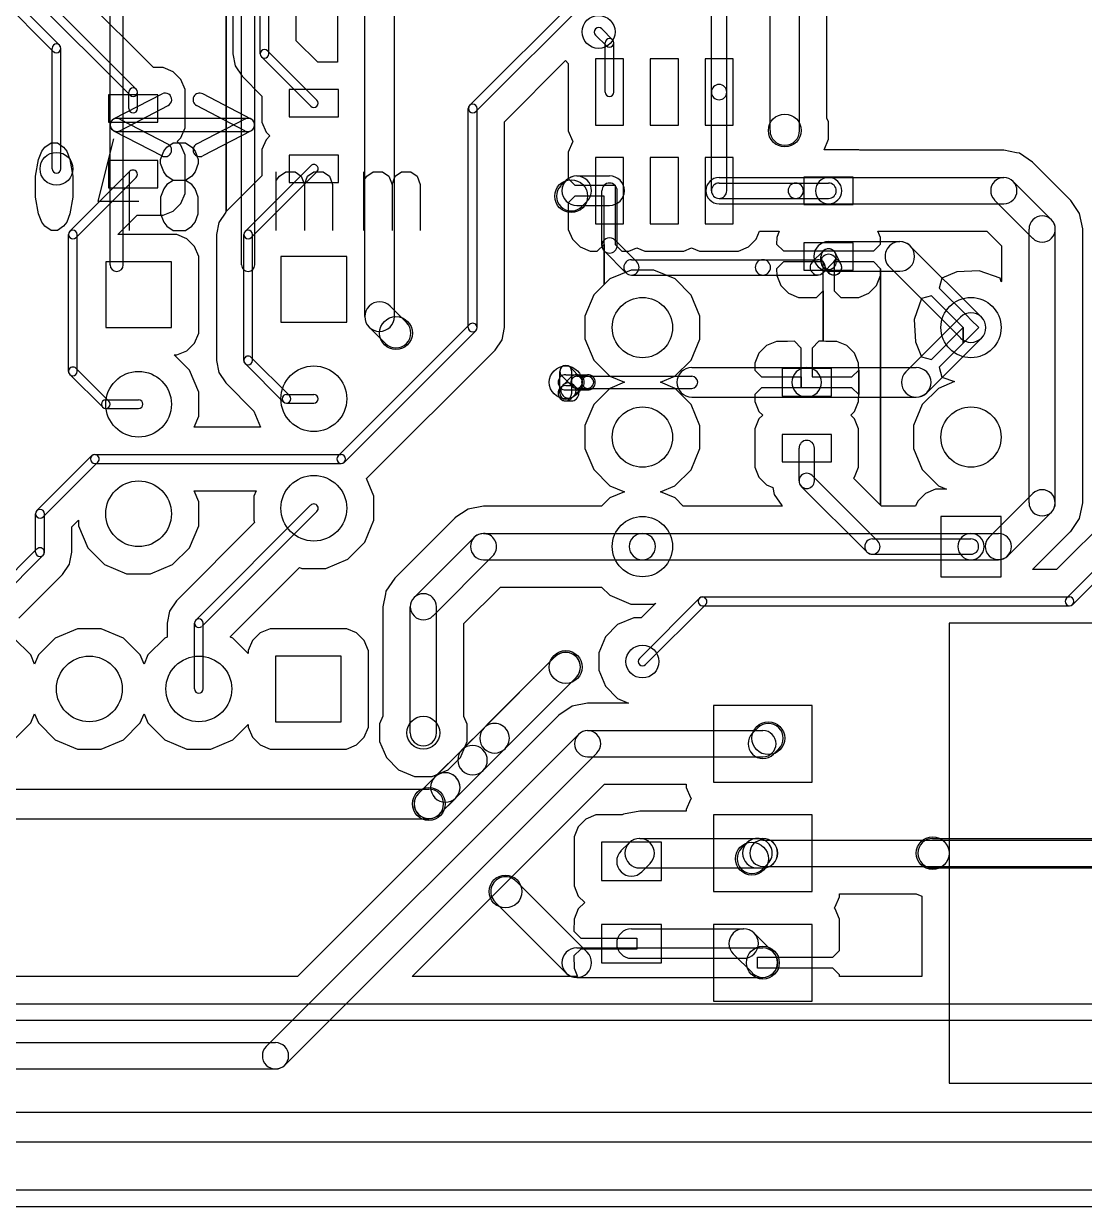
# Model space of a CAD drawing. Extents: x -29274 to 69862, y 24345 to 162744.
# Drawn here: x 39750 to 49435, y 24345 to 35146 of the extents above; entities that cross this region are included whole.
import ezdxf

# ---------------------------------------------------------------- set-up
doc = ezdxf.new("R2010")
doc.units = 0
doc.layers.add('BLACK', color=1, linetype='CONTINUOUS')

msp = doc.modelspace()

# ---------------------------------------------------------------- linework, layer by layer
at = {"layer": 'BLACK'}
for p, q in [((40540, 32942), (40540, 43120)), ((40660, 32942), (40660, 43120)), ((41740, 32942), (41740, 43120)), ((41860, 32942), (41860, 43120)), ((41599, 33429), (41599, 42090)), ((41599, 42090), (41599, 33429)), ((41599, 33429), (41599, 42090)), ((41599, 42090), (41599, 33429)), ((41660, 37820), (41660, 34870)), ((41660, 37820), (41660, 34870)), ((41910, 34870), (41910, 37820)), ((41990, 34870), (41990, 37820)), ((42240, 34990), (42240, 37820)), ((42240, 34990), (42240, 37820)), ((42865, 32470), (42865, 36970)), ((43135, 32470), (43135, 36970)), ((42615, 36858), (42615, 34794)), ((42615, 36858), (42615, 34794)), ((46565, 34170), (46565, 36720)), ((46835, 34170), (46835, 36720)), ((47085, 34283), (47085, 36607)), ((47085, 34283), (47085, 36607)), ((43822, 34399), (45593, 36170)), ((43879, 34342), (45650, 36113)), ((40936, 34744), (39890, 35790)), ((40936, 34744), (39890, 35790)), ((39572, 35642), (40722, 34492)), ((39628, 35698), (40778, 34548)), ((39372, 35541), (40021, 34892)), ((39429, 35598), (40078, 34949)), ((46030, 34520), (46030, 35320)), ((46170, 34520), (46170, 35320)), ((44972, 35041), (45071, 34942)), ((45029, 35098), (45128, 34999)), ((40010, 33820), (40010, 34920)), ((40090, 33820), (40090, 34920)), ((41978, 34898), (42428, 34448)), ((42436, 34794), (42240, 34990)), ((42436, 34794), (42240, 34990)), ((45060, 34520), (45060, 34970)), ((45140, 34520), (45140, 34970)), ((41660, 34870), (41682, 34759)), ((41660, 34870), (41682, 34759)), ((41922, 34842), (42372, 34392)), ((42576, 34794), (42436, 34794)), ((42576, 34794), (42436, 34794)), ((42615, 34794), (42576, 34794)), ((42615, 34794), (42576, 34794)), ((44140, 34250), (44698, 34808)), ((44140, 34250), (44698, 34808)), ((44698, 34808), (44723, 34783)), ((44698, 34808), (44723, 34783)), ((44723, 34783), (44723, 34774)), ((44723, 34783), (44723, 34774)), ((45228, 34823), (44972, 34823)), ((44972, 34823), (44972, 34217)), ((45228, 34217), (45228, 34823)), ((45728, 34823), (45472, 34823)), ((45472, 34823), (45472, 34217)), ((45728, 34217), (45728, 34823)), ((46228, 34823), (45972, 34823)), ((45972, 34823), (45972, 34217)), ((46228, 34217), (46228, 34823)), ((41025, 34744), (40936, 34744)), ((41025, 34744), (40936, 34744)), ((41116, 34706), (41025, 34744)), ((41116, 34706), (41025, 34744)), ((41186, 34636), (41116, 34706)), ((41186, 34636), (41116, 34706)), ((41682, 34759), (41745, 34665)), ((41682, 34759), (41745, 34665)), ((44723, 34774), (44723, 34168)), ((44723, 34774), (44723, 34168)), ((41224, 34544), (41186, 34636)), ((41224, 34544), (41186, 34636)), ((41745, 34665), (41926, 34484)), ((41745, 34665), (41926, 34484)), ((40975, 34495), (40525, 34495)), ((40525, 34495), (40525, 34245)), ((40572, 34275), (41014, 34504)), ((40710, 34370), (40710, 34520)), ((40790, 34370), (40790, 34520)), ((40975, 34245), (40975, 34495)), ((41224, 34294), (41224, 34544)), ((41224, 34294), (41224, 34544)), ((41827, 34274), (41385, 34504)), ((41926, 34484), (41926, 34246)), ((41926, 34484), (41926, 34246)), ((42625, 34545), (42175, 34545)), ((42175, 34545), (42175, 34295)), ((42625, 34295), (42625, 34545)), ((46030, 33620), (46030, 34520)), ((46170, 33620), (46170, 34520)), ((40628, 34168), (41070, 34397)), ((41771, 34168), (41329, 34398)), ((43810, 32370), (43810, 34370)), ((43890, 32370), (43890, 34370)), ((40525, 34245), (40975, 34245)), ((40600, 34281), (41800, 34281)), ((40628, 34274), (41070, 34045)), ((41224, 34195), (41224, 34294)), ((41224, 34195), (41224, 34294)), ((41771, 34274), (41329, 34044)), ((41926, 34246), (41964, 34154)), ((41926, 34246), (41964, 34154)), ((42175, 34295), (42625, 34295)), ((44140, 32370), (44140, 34250)), ((44140, 32370), (44140, 34250)), ((47099, 34249), (47085, 34283)), ((47099, 34249), (47085, 34283)), ((47099, 34090), (47099, 34249)), ((47099, 34090), (47099, 34249)), ((40572, 34167), (41014, 33938)), ((40600, 34161), (41800, 34161)), ((41186, 34104), (41224, 34195)), ((41186, 34104), (41224, 34195)), ((41827, 34168), (41385, 33938)), ((41964, 34154), (41998, 34120)), ((41964, 34154), (41998, 34120)), ((44723, 34168), (44761, 34076)), ((44723, 34168), (44761, 34076)), ((44972, 34217), (45228, 34217)), ((45472, 34217), (45728, 34217)), ((45972, 34217), (46228, 34217)), ((39944, 34019), (40001, 34057)), ((40001, 34057), (40058, 34057)), ((40058, 34057), (40115, 34019)), ((40572, 34095), (40429, 33524)), ((41057, 34019), (41115, 34057)), ((41115, 34057), (41229, 34057)), ((41152, 34070), (41186, 34104)), ((41152, 34070), (41186, 34104)), ((41186, 34036), (41152, 34070)), ((41186, 34036), (41152, 34070)), ((41224, 33944), (41186, 34036)), ((41224, 33944), (41186, 34036)), ((41229, 34057), (41286, 34019)), ((41964, 34086), (41926, 33995)), ((41964, 34086), (41926, 33995)), ((41998, 34120), (41964, 34086)), ((41998, 34120), (41964, 34086)), ((44761, 34064), (44723, 33973)), ((44761, 34064), (44723, 33973)), ((44761, 34076), (44767, 34070)), ((44761, 34076), (44767, 34070)), ((44767, 34070), (44761, 34064)), ((44767, 34070), (44761, 34064)), ((47058, 33994), (47099, 34090)), ((47058, 33994), (47099, 34090)), ((39887, 33905), (39915, 33981)), ((39915, 33981), (39944, 34019)), ((40115, 34019), (40144, 33981)), ((40144, 33981), (40173, 33905)), ((41000, 33905), (41029, 33981)), ((41029, 33981), (41057, 34019)), ((41224, 33694), (41224, 33944)), ((41224, 33694), (41224, 33944)), ((41286, 34019), (41315, 33981)), ((41315, 33981), (41343, 33905)), ((41926, 33995), (41926, 33896)), ((41926, 33995), (41926, 33896)), ((42625, 33945), (42175, 33945)), ((42175, 33945), (42175, 33695)), ((42625, 33695), (42625, 33945)), ((44723, 33973), (44723, 33874)), ((44723, 33973), (44723, 33874)), ((45228, 33923), (44972, 33923)), ((44972, 33923), (44972, 33317)), ((45228, 33317), (45228, 33923)), ((45728, 33923), (45472, 33923)), ((45472, 33923), (45472, 33317)), ((45728, 33317), (45728, 33923)), ((46228, 33923), (45972, 33923)), ((45972, 33923), (45972, 33317)), ((46228, 33317), (46228, 33923)), ((47276, 33994), (47058, 33994)), ((47276, 33994), (47058, 33994)), ((47375, 33994), (47276, 33994)), ((47375, 33994), (47276, 33994)), ((47384, 33990), (47375, 33994)), ((47384, 33990), (47375, 33994)), ((48695, 33990), (47384, 33990)), ((48695, 33990), (47384, 33990)), ((48700, 33991), (48695, 33990)), ((48700, 33991), (48695, 33990)), ((48817, 33967), (48700, 33991)), ((48817, 33967), (48700, 33991)), ((48842, 33962), (48817, 33967)), ((48842, 33962), (48817, 33967)), ((48962, 33882), (48842, 33962)), ((48962, 33882), (48842, 33962)), ((39858, 33752), (39887, 33905)), ((40173, 33905), (40201, 33752)), ((40975, 33895), (40525, 33895)), ((40525, 33895), (40525, 33645)), ((40975, 33645), (40975, 33895)), ((41000, 33867), (41000, 33905)), ((41029, 33791), (41000, 33867)), ((41343, 33867), (41315, 33791)), ((41343, 33905), (41343, 33867)), ((41772, 33248), (42372, 33848)), ((41926, 33896), (41926, 33756)), ((41926, 33896), (41926, 33756)), ((44723, 33874), (44722, 33732)), ((44723, 33874), (44722, 33732)), ((49309, 33534), (48962, 33882)), ((49309, 33534), (48962, 33882)), ((39858, 33562), (39858, 33752)), ((40172, 33249), (40721, 33798)), ((40201, 33752), (40201, 33562)), ((40229, 33192), (40778, 33741)), ((40715, 33791), (40715, 33257)), ((41057, 33752), (41029, 33791)), ((41115, 33714), (41057, 33752)), ((41115, 33714), (41057, 33676)), ((41229, 33714), (41115, 33714)), ((41286, 33752), (41229, 33714)), ((41286, 33676), (41229, 33714)), ((41315, 33791), (41286, 33752)), ((41926, 33756), (41599, 33429)), ((41926, 33756), (41599, 33429)), ((41828, 33192), (42428, 33792)), ((42057, 33257), (42057, 33791)), ((42057, 33714), (42085, 33752)), ((42085, 33752), (42143, 33791)), ((42143, 33791), (42228, 33791)), ((42228, 33791), (42285, 33752)), ((42285, 33752), (42314, 33676)), ((42314, 33676), (42343, 33752)), ((42343, 33752), (42400, 33791)), ((42400, 33791), (42485, 33791)), ((42485, 33791), (42543, 33752)), ((42543, 33752), (42571, 33676)), ((42857, 33257), (42857, 33791)), ((42857, 33714), (42885, 33752)), ((42885, 33752), (42943, 33791)), ((42943, 33791), (43028, 33791)), ((43028, 33791), (43085, 33752)), ((43085, 33752), (43114, 33676)), ((43114, 33676), (43143, 33752)), ((43143, 33752), (43200, 33791)), ((43200, 33791), (43285, 33791)), ((43285, 33791), (43343, 33752)), ((43343, 33752), (43371, 33676)), ((44704, 33715), (44655, 33666)), ((44722, 33732), (44784, 33670)), ((44722, 33732), (44784, 33670)), ((44800, 33755), (45100, 33755)), ((46100, 33740), (47100, 33740)), ((47325, 33745), (46875, 33745)), ((46875, 33745), (46875, 33495)), ((47100, 33740), (48700, 33740)), ((47325, 33495), (47325, 33745)), ((48785, 33705), (49135, 33355)), ((40525, 33645), (40975, 33645)), ((41029, 33638), (41000, 33562)), ((41057, 33676), (41029, 33638)), ((41186, 33504), (41224, 33595)), ((41186, 33504), (41224, 33595)), ((41224, 33595), (41224, 33694)), ((41224, 33595), (41224, 33694)), ((41315, 33638), (41286, 33676)), ((41343, 33562), (41315, 33638)), ((42175, 33695), (42625, 33695)), ((42314, 33676), (42314, 33257)), ((42571, 33676), (42571, 33257)), ((43114, 33676), (43114, 33257)), ((43371, 33676), (43371, 33257)), ((44784, 33670), (45000, 33670)), ((44784, 33670), (45000, 33670)), ((45000, 33670), (45050, 33670)), ((45000, 33670), (45050, 33670)), ((45030, 33120), (45030, 33620)), ((45050, 33670), (45150, 33670)), ((45050, 33670), (45150, 33670)), ((45150, 33670), (45150, 33570)), ((45150, 33670), (45150, 33570)), ((45170, 33120), (45170, 33620)), ((46100, 33690), (46800, 33690)), ((46800, 33690), (47100, 33690)), ((39887, 33410), (39858, 33562)), ((40201, 33562), (40173, 33410)), ((40429, 33524), (40801, 33524)), ((41000, 33562), (41000, 33410)), ((41116, 33434), (41186, 33504)), ((41116, 33434), (41186, 33504)), ((41343, 33410), (41343, 33562)), ((44784, 33570), (44722, 33508)), ((44784, 33570), (44722, 33508)), ((44722, 33508), (44723, 33366)), ((44722, 33508), (44723, 33366)), ((45050, 33570), (44784, 33570)), ((45050, 33570), (44784, 33570)), ((44800, 33485), (45100, 33485)), ((44895, 33524), (44846, 33475)), ((45050, 33129), (45050, 33570)), ((45050, 33129), (45050, 33570)), ((45150, 33570), (45150, 33520)), ((45150, 33570), (45150, 33520)), ((45150, 33520), (45150, 33129)), ((45150, 33520), (45150, 33129)), ((46100, 33550), (46800, 33550)), ((46100, 33500), (47100, 33500)), ((46800, 33550), (47100, 33550)), ((46875, 33495), (47325, 33495)), ((47100, 33500), (48700, 33500)), ((48615, 33535), (48965, 33185)), ((49312, 33532), (49309, 33534)), ((49312, 33532), (49309, 33534)), ((49392, 33412), (49312, 33532)), ((49392, 33412), (49312, 33532)), ((39915, 33333), (39887, 33410)), ((40173, 33410), (40144, 33333)), ((40609, 33219), (40786, 33396)), ((40609, 33219), (40786, 33396)), ((40786, 33396), (41024, 33396)), ((40786, 33396), (41024, 33396)), ((41000, 33410), (41029, 33333)), ((41024, 33396), (41116, 33434)), ((41024, 33396), (41116, 33434)), ((41315, 33333), (41343, 33410)), ((41595, 33425), (41532, 33331)), ((41595, 33425), (41532, 33331)), ((41599, 33429), (41595, 33425)), ((41599, 33429), (41595, 33425)), ((49420, 33271), (49392, 33412)), ((49420, 33271), (49392, 33412)), ((39944, 33295), (39915, 33333)), ((40001, 33257), (39944, 33295)), ((40115, 33295), (40058, 33257)), ((40144, 33333), (40115, 33295)), ((41029, 33333), (41057, 33295)), ((41057, 33295), (41115, 33257)), ((41229, 33257), (41286, 33295)), ((41286, 33295), (41315, 33333)), ((41532, 33331), (41510, 33220)), ((41532, 33331), (41510, 33220)), ((44723, 33366), (44723, 33267)), ((44723, 33366), (44723, 33267)), ((44723, 33267), (44761, 33176)), ((44723, 33267), (44761, 33176)), ((44972, 33317), (45228, 33317)), ((45472, 33317), (45728, 33317)), ((45972, 33317), (46228, 33317)), ((48930, 30770), (48930, 33270)), ((49170, 30770), (49170, 33270)), ((49420, 33270), (49419, 33271)), ((49419, 33271), (49420, 33271)), ((49420, 33270), (49419, 33271)), ((49419, 33271), (49420, 33271)), ((49420, 30770), (49420, 33270)), ((49420, 30770), (49420, 33270)), ((40058, 33257), (40001, 33257)), ((40160, 31970), (40160, 33220)), ((40240, 31970), (40240, 33220)), ((41051, 33219), (40609, 33219)), ((41051, 33219), (40609, 33219)), ((41150, 33219), (41051, 33219)), ((41150, 33219), (41051, 33219)), ((41115, 33257), (41229, 33257)), ((41241, 33181), (41150, 33219)), ((41241, 33181), (41150, 33219)), ((41311, 33111), (41241, 33181)), ((41311, 33111), (41241, 33181)), ((41510, 33220), (41510, 32070)), ((41510, 33220), (41510, 32070)), ((41760, 32070), (41760, 33220)), ((41840, 32070), (41840, 33220)), ((44761, 33176), (44831, 33106)), ((44761, 33176), (44831, 33106)), ((45349, 32970), (45150, 33169)), ((46369, 33106), (46439, 33176)), ((46369, 33106), (46439, 33176)), ((46439, 33176), (46469, 33250)), ((46439, 33176), (46469, 33250)), ((46469, 33250), (46649, 33250)), ((46469, 33250), (46649, 33250)), ((46626, 33194), (46625, 33132)), ((46626, 33194), (46625, 33132)), ((46649, 33250), (46626, 33194)), ((46649, 33250), (46626, 33194)), ((47574, 33194), (47550, 33250)), ((47550, 33250), (48546, 33250)), ((47574, 33194), (47550, 33250)), ((47550, 33250), (48546, 33250)), ((47575, 33132), (47574, 33194)), ((47575, 33132), (47574, 33194)), ((48546, 33250), (48680, 33117)), ((48546, 33250), (48680, 33117)), ((41349, 33019), (41311, 33111)), ((41349, 33019), (41311, 33111)), ((44831, 33106), (44923, 33068)), ((44831, 33106), (44923, 33068)), ((44923, 33068), (44988, 33067)), ((44923, 33068), (44988, 33067)), ((44988, 33067), (45050, 33129)), ((44988, 33067), (45050, 33129)), ((45050, 32763), (45050, 33129)), ((45050, 33129), (45050, 32763)), ((45050, 32763), (45050, 33129)), ((45050, 33129), (45050, 32763)), ((45250, 32871), (45051, 33070)), ((45150, 33129), (45212, 33067)), ((45150, 33129), (45212, 33067)), ((45212, 33067), (45277, 33068)), ((45212, 33067), (45277, 33068)), ((45277, 33068), (45349, 33099)), ((45277, 33068), (45349, 33099)), ((45349, 33099), (45422, 33068)), ((45349, 33099), (45422, 33068)), ((45422, 33068), (45521, 33068)), ((45422, 33068), (45521, 33068)), ((45521, 33068), (45777, 33068)), ((45521, 33068), (45777, 33068)), ((45777, 33068), (45849, 33099)), ((45777, 33068), (45849, 33099)), ((45849, 33099), (45922, 33068)), ((45849, 33099), (45922, 33068)), ((45922, 33068), (46021, 33068)), ((45922, 33068), (46021, 33068)), ((46021, 33068), (46277, 33068)), ((46021, 33068), (46277, 33068)), ((46277, 33068), (46369, 33106)), ((46277, 33068), (46369, 33106)), ((46625, 33132), (46687, 33070)), ((46625, 33132), (46687, 33070)), ((46687, 33070), (47000, 33070)), ((46687, 33070), (47000, 33070)), ((47325, 33145), (46875, 33145)), ((46875, 33145), (46875, 32895)), ((46951, 32970), (47050, 33069)), ((47000, 33070), (47050, 33070)), ((47000, 33070), (47050, 33070)), ((47050, 33070), (47150, 33070)), ((47050, 33070), (47150, 33070)), ((47100, 33155), (47750, 33155)), ((47150, 33070), (47200, 33070)), ((47150, 33070), (47200, 33070)), ((47212, 32952), (47163, 33050)), ((47200, 33070), (47513, 33070)), ((47200, 33070), (47513, 33070)), ((47325, 32895), (47325, 33145)), ((47513, 33070), (47575, 33132)), ((47513, 33070), (47575, 33132)), ((48495, 32466), (47846, 33115)), ((48680, 33117), (48680, 32791)), ((48680, 33117), (48680, 32791)), ((41100, 32970), (40500, 32970)), ((40500, 32970), (40500, 32370)), ((41100, 32370), (41100, 32970)), ((41349, 32419), (41349, 33019)), ((41349, 32419), (41349, 33019)), ((42700, 33020), (42100, 33020)), ((42100, 33020), (42100, 32420)), ((42700, 32420), (42700, 33020)), ((45300, 32990), (46500, 32990)), ((46500, 32990), (47000, 32990)), ((46687, 32970), (46625, 32908)), ((46687, 32970), (46625, 32908)), ((47050, 32970), (46687, 32970)), ((47050, 32970), (46687, 32970)), ((47030, 32970), (47030, 33020)), ((47087, 32890), (47038, 32988)), ((47050, 32871), (47149, 32970)), ((47050, 32707), (47050, 32970)), ((47050, 32707), (47050, 32970)), ((47150, 33019), (47199, 32970)), ((47513, 32970), (47150, 32970)), ((47150, 32970), (47150, 32707)), ((47513, 32970), (47150, 32970)), ((47150, 32970), (47150, 32707)), ((47170, 32970), (47170, 33020)), ((47575, 32908), (47513, 32970)), ((47575, 32908), (47513, 32970)), ((45296, 32895), (45103, 32815)), ((45296, 32895), (45103, 32815)), ((45505, 32895), (45296, 32895)), ((45505, 32895), (45296, 32895)), ((45300, 32850), (46500, 32850)), ((45698, 32815), (45505, 32895)), ((45698, 32815), (45505, 32895)), ((46500, 32850), (47000, 32850)), ((46625, 32908), (46626, 32846)), ((46625, 32908), (46626, 32846)), ((46626, 32846), (46664, 32754)), ((46626, 32846), (46664, 32754)), ((46875, 32895), (47325, 32895)), ((47051, 32920), (47100, 32871)), ((47100, 32885), (47750, 32885)), ((47536, 32754), (47574, 32846)), ((47536, 32754), (47574, 32846)), ((47574, 32846), (47575, 32908)), ((47574, 32846), (47575, 32908)), ((47575, 30748), (47575, 32908)), ((47575, 32908), (47575, 30748)), ((47575, 30748), (47575, 32908)), ((47575, 32908), (47575, 30748)), ((48304, 32275), (47655, 32924)), ((48270, 32878), (48133, 32822)), ((48270, 32878), (48133, 32822)), ((48474, 32889), (48270, 32878)), ((48474, 32889), (48270, 32878)), ((48667, 32822), (48474, 32889)), ((48667, 32822), (48474, 32889)), ((45050, 32763), (44955, 32668)), ((45050, 32763), (44955, 32668)), ((45103, 32815), (45050, 32763)), ((45103, 32815), (45050, 32763)), ((45845, 32667), (45698, 32815)), ((45845, 32667), (45698, 32815)), ((46664, 32754), (46734, 32684)), ((46664, 32754), (46734, 32684)), ((47466, 32684), (47536, 32754)), ((47466, 32684), (47536, 32754)), ((48133, 32822), (48110, 32731)), ((48133, 32822), (48110, 32731)), ((48110, 32731), (48365, 32476)), ((48110, 32731), (48365, 32476)), ((48675, 32787), (48667, 32822)), ((48675, 32787), (48667, 32822)), ((48680, 32791), (48675, 32787)), ((48680, 32791), (48675, 32787)), ((44955, 32668), (44875, 32475)), ((44955, 32668), (44875, 32475)), ((45925, 32474), (45845, 32667)), ((45925, 32474), (45845, 32667)), ((46734, 32684), (46825, 32646)), ((46734, 32684), (46825, 32646)), ((46825, 32646), (46924, 32646)), ((46825, 32646), (46924, 32646)), ((46924, 32646), (46988, 32645)), ((46924, 32646), (46988, 32645)), ((46988, 32645), (47050, 32707)), ((46988, 32645), (47050, 32707)), ((47050, 32245), (47050, 32707)), ((47050, 32707), (47050, 32245)), ((47050, 32245), (47050, 32707)), ((47050, 32707), (47050, 32245)), ((47150, 32707), (47212, 32645)), ((47150, 32707), (47212, 32645)), ((47212, 32645), (47276, 32646)), ((47212, 32645), (47276, 32646)), ((47276, 32646), (47375, 32646)), ((47276, 32646), (47375, 32646)), ((47375, 32646), (47466, 32684)), ((47375, 32646), (47466, 32684)), ((47948, 32637), (47881, 32444)), ((47948, 32637), (47881, 32444)), ((48039, 32660), (47948, 32637)), ((48039, 32660), (47948, 32637)), ((48329, 32370), (48039, 32660)), ((48329, 32370), (48039, 32660)), ((43096, 32565), (43245, 32416)), ((41349, 32320), (41349, 32419)), ((41349, 32320), (41349, 32419)), ((42100, 32420), (42700, 32420)), ((44875, 32475), (44875, 32266)), ((44875, 32475), (44875, 32266)), ((45925, 32265), (45925, 32474)), ((45925, 32265), (45925, 32474)), ((48304, 32465), (47805, 31966)), ((47881, 32444), (47892, 32240)), ((47881, 32444), (47892, 32240)), ((48365, 32476), (48400, 32441)), ((48365, 32476), (48400, 32441)), ((48400, 32441), (48471, 32370)), ((48400, 32441), (48471, 32370)), ((40500, 32370), (41100, 32370)), ((41311, 32229), (41349, 32320)), ((41311, 32229), (41349, 32320)), ((42622, 31199), (43821, 32398)), ((42679, 31142), (43878, 32341)), ((42905, 32374), (43054, 32225)), ((44118, 32259), (44140, 32370)), ((44118, 32259), (44140, 32370)), ((48039, 32080), (48329, 32370)), ((48039, 32080), (48329, 32370)), ((48329, 32228), (48329, 32370)), ((48329, 32370), (48329, 32228)), ((48329, 32228), (48329, 32370)), ((48329, 32370), (48329, 32228)), ((48400, 32299), (48365, 32264)), ((48400, 32299), (48365, 32264)), ((48471, 32370), (48400, 32299)), ((48471, 32370), (48400, 32299)), ((41241, 32159), (41311, 32229)), ((41241, 32159), (41311, 32229)), ((44055, 32165), (44118, 32259)), ((44055, 32165), (44118, 32259)), ((44875, 32266), (44955, 32073)), ((44875, 32266), (44955, 32073)), ((45845, 32072), (45925, 32265)), ((45845, 32072), (45925, 32265)), ((46534, 32206), (46464, 32136)), ((46534, 32206), (46464, 32136)), ((46625, 32244), (46534, 32206)), ((46625, 32244), (46534, 32206)), ((46724, 32244), (46625, 32244)), ((46724, 32244), (46625, 32244)), ((46788, 32245), (46724, 32244)), ((46788, 32245), (46724, 32244)), ((46850, 32183), (46788, 32245)), ((46850, 32183), (46788, 32245)), ((47012, 32245), (46950, 32183)), ((47012, 32245), (46950, 32183)), ((47050, 32245), (47012, 32245)), ((47050, 32245), (47012, 32245)), ((47076, 32244), (47050, 32245)), ((47076, 32244), (47050, 32245)), ((47175, 32244), (47076, 32244)), ((47175, 32244), (47076, 32244)), ((47266, 32206), (47175, 32244)), ((47266, 32206), (47175, 32244)), ((47336, 32136), (47266, 32206)), ((47336, 32136), (47266, 32206)), ((47892, 32240), (47948, 32103)), ((47892, 32240), (47948, 32103)), ((48495, 32274), (47996, 31775)), ((48329, 32228), (48110, 32009)), ((48329, 32228), (48110, 32009)), ((48365, 32264), (48329, 32228)), ((48365, 32264), (48329, 32228)), ((41265, 31981), (41125, 32121)), ((41125, 32121), (41149, 32121)), ((41265, 31981), (41125, 32121)), ((41125, 32121), (41149, 32121)), ((41149, 32121), (41241, 32159)), ((41149, 32121), (41241, 32159)), ((42178, 31749), (41829, 32098)), ((42881, 30992), (44055, 32165)), ((42881, 30992), (44055, 32165)), ((46464, 32136), (46426, 32044)), ((46464, 32136), (46426, 32044)), ((46850, 31920), (46850, 32183)), ((46850, 31920), (46850, 32183)), ((46950, 32183), (46950, 31920)), ((46950, 32183), (46950, 31920)), ((47374, 32044), (47336, 32136)), ((47374, 32044), (47336, 32136)), ((47948, 32103), (48039, 32080)), ((47948, 32103), (48039, 32080)), ((40528, 31698), (40228, 31998)), ((41349, 31779), (41265, 31981)), ((41349, 31779), (41265, 31981)), ((41510, 32070), (41532, 31959)), ((41510, 32070), (41532, 31959)), ((42121, 31692), (41772, 32041)), ((44645, 31770), (44645, 31970)), ((44838, 31909), (44739, 32008)), ((44755, 31770), (44755, 31970)), ((44955, 32073), (45102, 31925)), ((44955, 32073), (45102, 31925)), ((45697, 31925), (45845, 32072)), ((45697, 31925), (45845, 32072)), ((45850, 32005), (46900, 32005)), ((46426, 32044), (46425, 31982)), ((46426, 32044), (46425, 31982)), ((46425, 31982), (46487, 31920)), ((46425, 31982), (46487, 31920)), ((47125, 31995), (46675, 31995)), ((46675, 31995), (46675, 31745)), ((46900, 32005), (47900, 32005)), ((47125, 31745), (47125, 31995)), ((47313, 31920), (47375, 31982)), ((47313, 31920), (47375, 31982)), ((47375, 31982), (47374, 32044)), ((47375, 31982), (47374, 32044)), ((47375, 31758), (47375, 31982)), ((47375, 31982), (47375, 31758)), ((47375, 31758), (47375, 31982)), ((47375, 31982), (47375, 31758)), ((48110, 32009), (48133, 31918)), ((48110, 32009), (48133, 31918)), ((40472, 31642), (40172, 31942)), ((41532, 31959), (41595, 31865)), ((41532, 31959), (41595, 31865)), ((41595, 31865), (41852, 31608)), ((41595, 31865), (41852, 31608)), ((44761, 31832), (44662, 31931)), ((44750, 31920), (44675, 31845)), ((44700, 31940), (44900, 31940)), ((44800, 31925), (44900, 31925)), ((44900, 31925), (45850, 31925)), ((45102, 31925), (45235, 31870)), ((45102, 31925), (45235, 31870)), ((45235, 31870), (45103, 31815)), ((45235, 31870), (45103, 31815)), ((45564, 31871), (45697, 31925)), ((45564, 31871), (45697, 31925)), ((45698, 31815), (45564, 31871)), ((45698, 31815), (45564, 31871)), ((46487, 31920), (46850, 31920)), ((46487, 31920), (46850, 31920)), ((46850, 31820), (46850, 31920)), ((46850, 31920), (46850, 31820)), ((46850, 31820), (46850, 31920)), ((46850, 31920), (46850, 31820)), ((46950, 31920), (47313, 31920)), ((46950, 31920), (47313, 31920)), ((48251, 31877), (48103, 31815)), ((48251, 31877), (48103, 31815)), ((48133, 31918), (48251, 31877)), ((48133, 31918), (48251, 31877)), ((41349, 31561), (41349, 31779)), ((41349, 31561), (41349, 31779)), ((42150, 31760), (42400, 31760)), ((44675, 31845), (44650, 31820)), ((44700, 31840), (44750, 31840)), ((44700, 31840), (44750, 31840)), ((44700, 31800), (44900, 31800)), ((44849, 31821), (44774, 31746)), ((44800, 31815), (44900, 31815)), ((44900, 31815), (45850, 31815)), ((45103, 31815), (44955, 31668)), ((45103, 31815), (44955, 31668)), ((45845, 31667), (45698, 31815)), ((45845, 31667), (45698, 31815)), ((46487, 31820), (46425, 31758)), ((46487, 31820), (46425, 31758)), ((46425, 31758), (46426, 31696)), ((46425, 31758), (46426, 31696)), ((46800, 31820), (46487, 31820)), ((46800, 31820), (46487, 31820)), ((46850, 31820), (46800, 31820)), ((46850, 31820), (46800, 31820)), ((46950, 31820), (46850, 31820)), ((46950, 31820), (46850, 31820)), ((47000, 31820), (46950, 31820)), ((47000, 31820), (46950, 31820)), ((47313, 31820), (47000, 31820)), ((47313, 31820), (47000, 31820)), ((47375, 31758), (47313, 31820)), ((47375, 31758), (47313, 31820)), ((47374, 31696), (47375, 31758)), ((47374, 31696), (47375, 31758)), ((48103, 31815), (47955, 31668)), ((48103, 31815), (47955, 31668)), ((40500, 31710), (40800, 31710)), ((42150, 31680), (42400, 31680)), ((44700, 31700), (44750, 31700)), ((44700, 31700), (44750, 31700)), ((44774, 31746), (44749, 31721)), ((44955, 31668), (44875, 31475)), ((44955, 31668), (44875, 31475)), ((45925, 31474), (45845, 31667)), ((45925, 31474), (45845, 31667)), ((45850, 31735), (46900, 31735)), ((46426, 31696), (46464, 31604)), ((46426, 31696), (46464, 31604)), ((46675, 31745), (47125, 31745)), ((46900, 31735), (47900, 31735)), ((47336, 31604), (47374, 31696)), ((47336, 31604), (47374, 31696)), ((47955, 31668), (47875, 31475)), ((47955, 31668), (47875, 31475)), ((40500, 31630), (40800, 31630)), ((41307, 31460), (41349, 31561)), ((41307, 31460), (41349, 31561)), ((41852, 31608), (41913, 31460)), ((41852, 31608), (41913, 31460)), ((46464, 31604), (46498, 31570)), ((46464, 31604), (46498, 31570)), ((46498, 31570), (46464, 31536)), ((46498, 31570), (46464, 31536)), ((47302, 31570), (47336, 31604)), ((47302, 31570), (47336, 31604)), ((47336, 31536), (47302, 31570)), ((47336, 31536), (47302, 31570)), ((41913, 31460), (41307, 31460)), ((41913, 31460), (41307, 31460)), ((44875, 31475), (44875, 31266)), ((44875, 31475), (44875, 31266)), ((45925, 31265), (45925, 31474)), ((45925, 31265), (45925, 31474)), ((46464, 31536), (46426, 31445)), ((46464, 31536), (46426, 31445)), ((46426, 31445), (46426, 31346)), ((46426, 31445), (46426, 31346)), ((47374, 31444), (47336, 31536)), ((47374, 31444), (47336, 31536)), ((47374, 31194), (47374, 31444)), ((47374, 31194), (47374, 31444)), ((47875, 31475), (47875, 31266)), ((47875, 31475), (47875, 31266)), ((46426, 31346), (46426, 31096)), ((46426, 31346), (46426, 31096)), ((47125, 31395), (46675, 31395)), ((46675, 31395), (46675, 31145)), ((47125, 31145), (47125, 31395)), ((50445, 31425), (49180, 30160)), ((50445, 31425), (49180, 30160)), ((44875, 31266), (44955, 31073)), ((44875, 31266), (44955, 31073)), ((45845, 31072), (45925, 31265)), ((45845, 31072), (45925, 31265)), ((46830, 30970), (46830, 31270)), ((46970, 30970), (46970, 31270)), ((47875, 31266), (47955, 31073)), ((47875, 31266), (47955, 31073)), ((49272, 29899), (50621, 31248)), ((39872, 30699), (40371, 31198)), ((39929, 30642), (40428, 31141)), ((40400, 31210), (42650, 31210)), ((40400, 31130), (42650, 31130)), ((46675, 31145), (47125, 31145)), ((47374, 31095), (47374, 31194)), ((47374, 31095), (47374, 31194)), ((49329, 29842), (50678, 31191)), ((44955, 31073), (45102, 30925)), ((44955, 31073), (45102, 30925)), ((45697, 30925), (45845, 31072)), ((45697, 30925), (45845, 31072)), ((46426, 31096), (46464, 31004)), ((46426, 31096), (46464, 31004)), ((46464, 31004), (46534, 30934)), ((46464, 31004), (46534, 30934)), ((46950, 31019), (47549, 30420)), ((47327, 30996), (47336, 31004)), ((47327, 30996), (47336, 31004)), ((47336, 31004), (47374, 31095)), ((47336, 31004), (47374, 31095)), ((47955, 31073), (48102, 30925)), ((47955, 31073), (48102, 30925)), ((42949, 30829), (42881, 30992)), ((42949, 30829), (42881, 30992)), ((45102, 30925), (45235, 30870)), ((45102, 30925), (45235, 30870)), ((45564, 30871), (45697, 30925)), ((45564, 30871), (45697, 30925)), ((46534, 30934), (46591, 30910)), ((46534, 30934), (46591, 30910)), ((46591, 30910), (46604, 30847)), ((46591, 30910), (46604, 30847)), ((46851, 30920), (47450, 30321)), ((47575, 30748), (47327, 30996)), ((47575, 30748), (47327, 30996)), ((48076, 30894), (47984, 30856)), ((48076, 30894), (47984, 30856)), ((48176, 30894), (48076, 30894)), ((48176, 30894), (48076, 30894)), ((48102, 30925), (48176, 30894)), ((48102, 30925), (48176, 30894)), ((41349, 30779), (41307, 30880)), ((41307, 30880), (41872, 30880)), ((41349, 30779), (41307, 30880)), ((41307, 30880), (41872, 30880)), ((41872, 30880), (41851, 30829)), ((41872, 30880), (41851, 30829)), ((41851, 30829), (41851, 30611)), ((41851, 30829), (41851, 30611)), ((42949, 30611), (42949, 30829)), ((42949, 30611), (42949, 30829)), ((45103, 30815), (45027, 30740)), ((45103, 30815), (45027, 30740)), ((45235, 30870), (45103, 30815)), ((45235, 30870), (45103, 30815)), ((45698, 30815), (45564, 30871)), ((45698, 30815), (45564, 30871)), ((45772, 30740), (45698, 30815)), ((45772, 30740), (45698, 30815)), ((46604, 30847), (46674, 30744)), ((46604, 30847), (46674, 30744)), ((47914, 30786), (47894, 30740)), ((47914, 30786), (47894, 30740)), ((47984, 30856), (47914, 30786)), ((47984, 30856), (47914, 30786)), ((48965, 30854), (48566, 30455)), ((41322, 29699), (42371, 30748)), ((41349, 30561), (41349, 30779)), ((41349, 30561), (41349, 30779)), ((41379, 29642), (42428, 30691)), ((43808, 30712), (43688, 30632)), ((43808, 30712), (43688, 30632)), ((43949, 30740), (43808, 30712)), ((43949, 30740), (43808, 30712)), ((43950, 30740), (43949, 30740)), ((43950, 30740), (43949, 30740)), ((45027, 30740), (43950, 30740)), ((45027, 30740), (43950, 30740)), ((46677, 30740), (45772, 30740)), ((46677, 30740), (45772, 30740)), ((46674, 30744), (46677, 30740)), ((46674, 30744), (46677, 30740)), ((47582, 30740), (47575, 30748)), ((47582, 30740), (47575, 30748)), ((47894, 30740), (47582, 30740)), ((47894, 30740), (47582, 30740)), ((49134, 30685), (48735, 30286)), ((49392, 30628), (49420, 30770)), ((49392, 30628), (49420, 30770)), ((39860, 30320), (39860, 30670)), ((39940, 30320), (39940, 30670)), ((40190, 30550), (40251, 30611)), ((40190, 30550), (40251, 30611)), ((40251, 30611), (40251, 30561)), ((40251, 30611), (40251, 30561)), ((41859, 30590), (41145, 29875)), ((41859, 30590), (41145, 29875)), ((41851, 30611), (41859, 30590)), ((41851, 30611), (41859, 30590)), ((42865, 30409), (42949, 30611)), ((42865, 30409), (42949, 30611)), ((43686, 30630), (43138, 30082)), ((43686, 30630), (43138, 30082)), ((43688, 30632), (43686, 30630)), ((43688, 30632), (43686, 30630)), ((48675, 30645), (48125, 30645)), ((48125, 30645), (48125, 30095)), ((48675, 30095), (48675, 30645)), ((49312, 30508), (49392, 30628)), ((49312, 30508), (49392, 30628)), ((40190, 30320), (40190, 30550)), ((40190, 30320), (40190, 30550)), ((40251, 30561), (40335, 30359)), ((40251, 30561), (40335, 30359)), ((41265, 30359), (41349, 30561)), ((41265, 30359), (41349, 30561)), ((43950, 30490), (45400, 30490)), ((45400, 30490), (48400, 30490)), ((48400, 30490), (48650, 30490)), ((48963, 30160), (49309, 30507)), ((48963, 30160), (49309, 30507)), ((49309, 30507), (49311, 30508)), ((49309, 30507), (49311, 30508)), ((49311, 30508), (49312, 30508)), ((49311, 30508), (49312, 30508)), ((40335, 30359), (40489, 30205)), ((40335, 30359), (40489, 30205)), ((41111, 30205), (41265, 30359)), ((41111, 30205), (41265, 30359)), ((42711, 30255), (42865, 30409)), ((42711, 30255), (42865, 30409)), ((43316, 29905), (43865, 30454)), ((47500, 30440), (48400, 30440)), ((39472, 29949), (39871, 30348)), ((39529, 29892), (39928, 30291)), ((40171, 30227), (40189, 30320)), ((40171, 30227), (40189, 30320)), ((40189, 30320), (40190, 30320)), ((40189, 30320), (40190, 30320)), ((42509, 30171), (42711, 30255)), ((42509, 30171), (42711, 30255)), ((43485, 29736), (44034, 30285)), ((43950, 30250), (45400, 30250)), ((45400, 30250), (48400, 30250)), ((47500, 30300), (48400, 30300)), ((48400, 30250), (48650, 30250)), ((40105, 30115), (40168, 30208)), ((40105, 30115), (40168, 30208)), ((40168, 30209), (40171, 30227)), ((40168, 30209), (40171, 30227)), ((40168, 30208), (40168, 30209)), ((40168, 30208), (40168, 30209)), ((40489, 30205), (40691, 30121)), ((40489, 30205), (40691, 30121)), ((40909, 30121), (41111, 30205)), ((40909, 30121), (41111, 30205)), ((41640, 29550), (42269, 30180)), ((41640, 29550), (42269, 30180)), ((42269, 30180), (42291, 30171)), ((42269, 30180), (42291, 30171)), ((42291, 30171), (42509, 30171)), ((42291, 30171), (42509, 30171)), ((49180, 30160), (48963, 30160)), ((49180, 30160), (48963, 30160)), ((39705, 29715), (40105, 30114)), ((39705, 29715), (40105, 30114)), ((40105, 30114), (40105, 30115)), ((40105, 30114), (40105, 30115)), ((40691, 30121), (40909, 30121)), ((40691, 30121), (40909, 30121)), ((43138, 30082), (43058, 29962)), ((43138, 30082), (43058, 29962)), ((48125, 30095), (48675, 30095)), ((43053, 29938), (43029, 29820)), ((43053, 29938), (43029, 29820)), ((43058, 29962), (43053, 29938)), ((43058, 29962), (43053, 29938)), ((43770, 29667), (44103, 30000)), ((43770, 29667), (44103, 30000)), ((44103, 30000), (45027, 30000)), ((44103, 30000), (45027, 30000)), ((45027, 30000), (45102, 29925)), ((45027, 30000), (45102, 29925)), ((45102, 29925), (45295, 29845)), ((45102, 29925), (45295, 29845)), ((41145, 29875), (41082, 29781)), ((41145, 29875), (41082, 29781)), ((43029, 29820), (43030, 29816)), ((43029, 29820), (43030, 29816)), ((43030, 29816), (43030, 28820)), ((43030, 29816), (43030, 28820)), ((43280, 28670), (43280, 29820)), ((43520, 28670), (43520, 29820)), ((45295, 29845), (45504, 29845)), ((45295, 29845), (45504, 29845)), ((45372, 29349), (45921, 29898)), ((45522, 29853), (45389, 29719)), ((45522, 29853), (45389, 29719)), ((45429, 29292), (45978, 29841)), ((45504, 29845), (45522, 29853)), ((45504, 29845), (45522, 29853)), ((45950, 29910), (49300, 29910)), ((45950, 29830), (49300, 29830)), ((41082, 29781), (41060, 29670)), ((41082, 29781), (41060, 29670)), ((45321, 29719), (45174, 29658)), ((45321, 29719), (45174, 29658)), ((45389, 29719), (45321, 29719)), ((45389, 29719), (45321, 29719)), ((40241, 29619), (40039, 29535)), ((40241, 29619), (40039, 29535)), ((40459, 29619), (40241, 29619)), ((40459, 29619), (40241, 29619)), ((40661, 29535), (40459, 29619)), ((40661, 29535), (40459, 29619)), ((41060, 29670), (41060, 29544)), ((41060, 29670), (41060, 29544)), ((41310, 29070), (41310, 29670)), ((41390, 29070), (41390, 29670)), ((42001, 29619), (41909, 29581)), ((42001, 29619), (41909, 29581)), ((42601, 29619), (42001, 29619)), ((42601, 29619), (42001, 29619)), ((42700, 29619), (42601, 29619)), ((42700, 29619), (42601, 29619)), ((42791, 29581), (42700, 29619)), ((42791, 29581), (42700, 29619)), ((43770, 28819), (43770, 29667)), ((43770, 28819), (43770, 29667)), ((45174, 29658), (45062, 29546)), ((45174, 29658), (45062, 29546)), ((51700, 29670), (48200, 29670)), ((48200, 29670), (48200, 25470)), ((39815, 29381), (39661, 29535)), ((39815, 29381), (39661, 29535)), ((40039, 29535), (39885, 29381)), ((40039, 29535), (39885, 29381)), ((40815, 29381), (40661, 29535)), ((40815, 29381), (40661, 29535)), ((41039, 29535), (40885, 29381)), ((41039, 29535), (40885, 29381)), ((41060, 29544), (41039, 29535)), ((41060, 29544), (41039, 29535)), ((41640, 29544), (41640, 29550)), ((41640, 29544), (41640, 29550)), ((41661, 29535), (41640, 29544)), ((41661, 29535), (41640, 29544)), ((41801, 29395), (41661, 29535)), ((41801, 29395), (41661, 29535)), ((41839, 29511), (41801, 29420)), ((41839, 29511), (41801, 29420)), ((41909, 29581), (41839, 29511)), ((41909, 29581), (41839, 29511)), ((42861, 29511), (42791, 29581)), ((42861, 29511), (42791, 29581)), ((42899, 29419), (42861, 29511)), ((42899, 29419), (42861, 29511)), ((45062, 29546), (45001, 29400)), ((45062, 29546), (45001, 29400)), ((39850, 29297), (39815, 29381)), ((39850, 29297), (39815, 29381)), ((39885, 29381), (39850, 29297)), ((39885, 29381), (39850, 29297)), ((40850, 29297), (40815, 29381)), ((40850, 29297), (40815, 29381)), ((40885, 29381), (40850, 29297)), ((40885, 29381), (40850, 29297)), ((41801, 29420), (41801, 29395)), ((41801, 29420), (41801, 29395)), ((42899, 28819), (42899, 29419)), ((42899, 28819), (42899, 29419)), ((45001, 29400), (45001, 29241)), ((45001, 29400), (45001, 29241)), ((42650, 29370), (42050, 29370)), ((42050, 29370), (42050, 28770)), ((42650, 28770), (42650, 29370)), ((43355, 28116), (44604, 29365)), ((44604, 29365), (43955, 28716)), ((43546, 27925), (44795, 29174)), ((44795, 29174), (44146, 28525)), ((45001, 29241), (45062, 29094)), ((45001, 29241), (45062, 29094)), ((45062, 29094), (45174, 28982)), ((45062, 29094), (45174, 28982)), ((45174, 28982), (45274, 28940)), ((45174, 28982), (45274, 28940)), ((39815, 28759), (39850, 28844)), ((39815, 28759), (39850, 28844)), ((39850, 28844), (39885, 28759)), ((39850, 28844), (39885, 28759)), ((40815, 28759), (40850, 28844)), ((40815, 28759), (40850, 28844)), ((40850, 28844), (40885, 28759)), ((40850, 28844), (40885, 28759)), ((44758, 28912), (44638, 28832)), ((44758, 28912), (44638, 28832)), ((44900, 28940), (44758, 28912)), ((44900, 28940), (44758, 28912)), ((45274, 28940), (44900, 28940)), ((45274, 28940), (44900, 28940)), ((46950, 28920), (46050, 28920)), ((46050, 28920), (46050, 28220)), ((46950, 28220), (46950, 28920)), ((39661, 28605), (39815, 28759)), ((39661, 28605), (39815, 28759)), ((39885, 28759), (40039, 28605)), ((39885, 28759), (40039, 28605)), ((40661, 28605), (40815, 28759)), ((40661, 28605), (40815, 28759)), ((40885, 28759), (41039, 28605)), ((40885, 28759), (41039, 28605)), ((41661, 28605), (41801, 28745)), ((41661, 28605), (41801, 28745)), ((41801, 28745), (41801, 28721)), ((41801, 28745), (41801, 28721)), ((42050, 28770), (42650, 28770)), ((44636, 28830), (42251, 26445)), ((44636, 28830), (42251, 26445)), ((42899, 28720), (42899, 28819)), ((42899, 28720), (42899, 28819)), ((43030, 28820), (43001, 28750)), ((43030, 28820), (43001, 28750)), ((43001, 28750), (43001, 28591)), ((43001, 28750), (43001, 28591)), ((43799, 28749), (43770, 28819)), ((43799, 28749), (43770, 28819)), ((43799, 28590), (43799, 28749)), ((43799, 28590), (43799, 28749)), ((44638, 28832), (44636, 28830)), ((44638, 28832), (44636, 28830)), ((41801, 28721), (41839, 28629)), ((41801, 28721), (41839, 28629)), ((41839, 28629), (41909, 28559)), ((41839, 28629), (41909, 28559)), ((44815, 28655), (41965, 25805)), ((42791, 28559), (42861, 28629)), ((42791, 28559), (42861, 28629)), ((42861, 28629), (42899, 28720)), ((42861, 28629), (42899, 28720)), ((43755, 28516), (43954, 28715)), ((44900, 28690), (46500, 28690)), ((46454, 28715), (46405, 28666)), ((40039, 28605), (40241, 28521)), ((40039, 28605), (40241, 28521)), ((40241, 28521), (40459, 28521)), ((40241, 28521), (40459, 28521)), ((40459, 28521), (40661, 28605)), ((40459, 28521), (40661, 28605)), ((41039, 28605), (41241, 28521)), ((41039, 28605), (41241, 28521)), ((41241, 28521), (41459, 28521)), ((41241, 28521), (41459, 28521)), ((41459, 28521), (41661, 28605)), ((41459, 28521), (41661, 28605)), ((41909, 28559), (42000, 28521)), ((41909, 28559), (42000, 28521)), ((42000, 28521), (42099, 28521)), ((42000, 28521), (42099, 28521)), ((42099, 28521), (42699, 28521)), ((42099, 28521), (42699, 28521)), ((42699, 28521), (42791, 28559)), ((42699, 28521), (42791, 28559)), ((43001, 28591), (43062, 28444)), ((43001, 28591), (43062, 28444)), ((43754, 28515), (43505, 28266)), ((43738, 28444), (43799, 28590)), ((43738, 28444), (43799, 28590)), ((43946, 28325), (44145, 28524)), ((46645, 28524), (46596, 28475)), ((44985, 28485), (42135, 25635)), ((43062, 28444), (43174, 28332)), ((43062, 28444), (43174, 28332)), ((43626, 28332), (43738, 28444)), ((43626, 28332), (43738, 28444)), ((44900, 28450), (46500, 28450)), ((43174, 28332), (43320, 28271)), ((43174, 28332), (43320, 28271)), ((43479, 28271), (43626, 28332)), ((43479, 28271), (43626, 28332)), ((43945, 28324), (43696, 28075)), ((43298, 26445), (45053, 28200)), ((43298, 26445), (45053, 28200)), ((43320, 28271), (43479, 28271)), ((43320, 28271), (43479, 28271)), ((43355, 28116), (43504, 28265)), ((43504, 28265), (43355, 28116)), ((45053, 28200), (45801, 28200)), ((45053, 28200), (45801, 28200)), ((45801, 28200), (45801, 28171)), ((45801, 28200), (45801, 28171)), ((46050, 28220), (46950, 28220)), ((38900, 28155), (43450, 28155)), ((45801, 28171), (45839, 28079)), ((45801, 28171), (45839, 28079)), ((43546, 27925), (43695, 28074)), ((43695, 28074), (43546, 27925)), ((45839, 28061), (45801, 27970)), ((45839, 28061), (45801, 27970)), ((45839, 28079), (45848, 28070)), ((45839, 28079), (45848, 28070)), ((45848, 28070), (45839, 28061)), ((45848, 28070), (45839, 28061)), ((38900, 27885), (43450, 27885)), ((44884, 27881), (44814, 27811)), ((44884, 27881), (44814, 27811)), ((44976, 27919), (44884, 27881)), ((44976, 27919), (44884, 27881)), ((45216, 27919), (44976, 27919)), ((45216, 27919), (44976, 27919)), ((45227, 27926), (45216, 27919)), ((45227, 27926), (45216, 27919)), ((45375, 27955), (45227, 27926)), ((45375, 27955), (45227, 27926)), ((45801, 27955), (45375, 27955)), ((45801, 27955), (45375, 27955)), ((45801, 27970), (45801, 27955)), ((45801, 27970), (45801, 27955)), ((46950, 27920), (46050, 27920)), ((46050, 27920), (46050, 27220)), ((46950, 27220), (46950, 27920)), ((44814, 27811), (44776, 27720)), ((44814, 27811), (44776, 27720)), ((44776, 27720), (44776, 27621)), ((44776, 27720), (44776, 27621)), ((45575, 27670), (45025, 27670)), ((45025, 27670), (45025, 27320)), ((45279, 27666), (45204, 27591)), ((45375, 27705), (46499, 27705)), ((45575, 27320), (45575, 27670)), ((46305, 27616), (46354, 27665)), ((46450, 27705), (46500, 27705)), ((46500, 27690), (49950, 27690)), ((48050, 27705), (49950, 27705)), ((44776, 27621), (44776, 27271)), ((44776, 27621), (44776, 27271)), ((45375, 27435), (46499, 27435)), ((45470, 27475), (45395, 27400)), ((46450, 27435), (46500, 27435)), ((46496, 27425), (46545, 27474)), ((46500, 27450), (49950, 27450)), ((48050, 27435), (49950, 27435)), ((44895, 26666), (44246, 27315)), ((44776, 27271), (44814, 27179)), ((44776, 27271), (44814, 27179)), ((45025, 27320), (45575, 27320)), ((46050, 27220), (46950, 27220)), ((44704, 26475), (44055, 27124)), ((44814, 27179), (44873, 27120)), ((44814, 27179), (44873, 27120)), ((44873, 27120), (44814, 27061)), ((44873, 27120), (44814, 27061)), ((47161, 27079), (47199, 27170)), ((47161, 27079), (47199, 27170)), ((47199, 27170), (47199, 27200)), ((47199, 27200), (47900, 27200)), ((47199, 27170), (47199, 27200)), ((47199, 27200), (47900, 27200)), ((47900, 27200), (47951, 27179)), ((47900, 27200), (47951, 27179)), ((47951, 27179), (47951, 26445)), ((47951, 27179), (47951, 26445)), ((44814, 27061), (44776, 26969)), ((44814, 27061), (44776, 26969)), ((47152, 27070), (47161, 27079)), ((47152, 27070), (47161, 27079)), ((47161, 27061), (47152, 27070)), ((47161, 27061), (47152, 27070)), ((47199, 26969), (47161, 27061)), ((47199, 26969), (47161, 27061)), ((44776, 26969), (44775, 26857)), ((44776, 26969), (44775, 26857)), ((45575, 26920), (45025, 26920)), ((45025, 26920), (45025, 26570)), ((45575, 26570), (45575, 26920)), ((46950, 26920), (46050, 26920)), ((46050, 26920), (46050, 26220)), ((46950, 26220), (46950, 26920)), ((47200, 26682), (47199, 26969)), ((47200, 26682), (47199, 26969)), ((44775, 26857), (44837, 26795)), ((44775, 26857), (44837, 26795)), ((44837, 26795), (45200, 26795)), ((44837, 26795), (45200, 26795)), ((45200, 26795), (45250, 26795)), ((45200, 26795), (45250, 26795)), ((45250, 26795), (45350, 26795)), ((45250, 26795), (45350, 26795)), ((45300, 26880), (46324, 26880)), ((45350, 26795), (45350, 26695)), ((45350, 26795), (45350, 26695)), ((46420, 26840), (46594, 26666)), ((44837, 26695), (44775, 26633)), ((44837, 26695), (44775, 26633)), ((44800, 26705), (46500, 26705)), ((45200, 26695), (44837, 26695)), ((45200, 26695), (44837, 26695)), ((45250, 26695), (45200, 26695)), ((45250, 26695), (45200, 26695)), ((45350, 26695), (45250, 26695)), ((45350, 26695), (45250, 26695)), ((47138, 26620), (47200, 26682)), ((47138, 26620), (47200, 26682)), ((44775, 26633), (44776, 26521)), ((44775, 26633), (44776, 26521)), ((45025, 26570), (45575, 26570)), ((45300, 26610), (46324, 26610)), ((46230, 26650), (46404, 26476)), ((46450, 26520), (46450, 26620)), ((46450, 26620), (46550, 26620)), ((46450, 26520), (46450, 26620)), ((46450, 26620), (46550, 26620)), ((46550, 26620), (46600, 26620)), ((46550, 26620), (46600, 26620)), ((46600, 26620), (47138, 26620)), ((46600, 26620), (47138, 26620)), ((44776, 26521), (44807, 26445)), ((44776, 26521), (44807, 26445)), ((46550, 26520), (46450, 26520)), ((46550, 26520), (46450, 26520)), ((46600, 26520), (46550, 26520)), ((46600, 26520), (46550, 26520)), ((47138, 26520), (46600, 26520)), ((47138, 26520), (46600, 26520)), ((47200, 26458), (47138, 26520)), ((47200, 26458), (47138, 26520)), ((42251, 26445), (38658, 26445)), ((42251, 26445), (38658, 26445)), ((44807, 26445), (43298, 26445)), ((44807, 26445), (43298, 26445)), ((44800, 26435), (46500, 26435)), ((47199, 26445), (47200, 26458)), ((47199, 26445), (47200, 26458)), ((47951, 26445), (47199, 26445)), ((47951, 26445), (47199, 26445)), ((34150, 26195), (61650, 26195)), ((46050, 26220), (46950, 26220)), ((34150, 26045), (61650, 26045)), ((22000, 25840), (42050, 25840)), ((22000, 25600), (42050, 25600)), ((48200, 25470), (51700, 25470)), ((-3850, 25205), (58250, 25205)), ((-3850, 24935), (58250, 24935)), ((-8450, 24495), (61700, 24495)), ((-8450, 24345), (61700, 24345))]:
    msp.add_line(p, q, dxfattribs=at)
for centre, radius in [((45000, 35070), 150), ((46700, 34170), 150), ((40050, 33820), 150), ((44750, 33570), 150), ((45400, 32370), 275), ((48400, 32370), 275), ((43150, 32320), 150), ((40800, 31670), 300), ((42400, 31720), 300), ((44700, 31870), 150), ((45400, 31370), 275), ((48400, 31370), 275), ((42400, 30720), 300), ((40800, 30670), 300), ((45400, 30370), 275), ((44700, 29270), 150), ((45400, 29320), 150), ((40350, 29070), 300), ((41350, 29070), 300), ((43400, 28670), 150), ((46550, 28620), 150), ((43450, 28020), 150), ((46400, 27520), 150), ((48050, 27570), 150), ((44150, 27220), 150), ((46500, 26570), 150)]:
    msp.add_circle(centre, radius, dxfattribs=at)
for centre, radius, start, end in [((45001, 35069), 40, 45, 225), ((45100, 34970), 40, 360, 540), ((45099, 34971), 40, 225, 405), ((40050, 34920), 40, 360, 540), ((40050, 34920), 40, 225, 405), ((41950, 34870), 40, 45, 225), ((41950, 34870), 40, 180, 360), ((46100, 34520), 70, 360, 540), ((40750, 34520), 40, 360, 540), ((40750, 34520), 40, 225, 405), ((41042, 34451), 60, 297, 477), ((41357, 34451), 60, 422, 602), ((45100, 34520), 40, 180, 360), ((46100, 34520), 70, 180, 360), ((40750, 34370), 40, 180, 360), ((42400, 34420), 40, 225, 405), ((43850, 34370), 40, 360, 540), ((43851, 34371), 40, 135, 315), ((40600, 34221), 60, 90, 270), ((40600, 34221), 60, 62, 242), ((40600, 34221), 60, 117, 297), ((41799, 34221), 60, 242, 422), ((41799, 34221), 60, -62, 117), ((41800, 34221), 60, 270, 450), ((46700, 34170), 135, 180, 360), ((41042, 33991), 60, 242, 422), ((41357, 33991), 60, 117, 297), ((40050, 33820), 40, 180, 360), ((40749, 33769), 40, 315, 495), ((42400, 33820), 40, 315, 495), ((44800, 33620), 135, 90, 270), ((44800, 33620), 135, -45, 135), ((45100, 33620), 135, 270, 450), ((46100, 33620), 120, 90, 270), ((47100, 33620), 120, 90, 270), ((47100, 33620), 120, 270, 450), ((48700, 33620), 120, 45, 225), ((48700, 33620), 120, 270, 450), ((44750, 33570), 135, 135, 315), ((45100, 33620), 70, 360, 540), ((46100, 33620), 70, 90, 270), ((46100, 33620), 70, 180, 360), ((46800, 33620), 70, 90, 270), ((46800, 33620), 70, 270, 450), ((47100, 33620), 70, 270, 450), ((49050, 33270), 120, 360, 540), ((49050, 33270), 120, 225, 405), ((40200, 33220), 40, 360, 540), ((40201, 33221), 40, 135, 315), ((41800, 33220), 40, 360, 540), ((41800, 33220), 40, 135, 315), ((45100, 33120), 70, 405, 585), ((45100, 33120), 70, 180, 360), ((47100, 33020), 135, 90, 270), ((47100, 33020), 70, 360, 540), ((47100, 33019), 70, 386, 566), ((47099, 33019), 70, 315, 495), ((47750, 33020), 135, 405, 585), ((47750, 33020), 135, 270, 450), ((40600, 32942), 60, 180, 360), ((41800, 32942), 60, 180, 360), ((45300, 32920), 70, 90, 270), ((45300, 32920), 70, 225, 405), ((46500, 32920), 70, 90, 270), ((46500, 32920), 70, 270, 450), ((47001, 32921), 70, 135, 315), ((47000, 32920), 70, 270, 450), ((47100, 32970), 70, 45, 225), ((47100, 32970), 70, 180, 360), ((47150, 32921), 70, 206, 386), ((47150, 32920), 70, 225, 405), ((43000, 32470), 135, 45, 225), ((43000, 32470), 135, 180, 360), ((43150, 32320), 135, 225, 405), ((43850, 32370), 40, 315, 495), ((48400, 32370), 135, -45, 135), ((48400, 32370), 135, 225, 405), ((43850, 32370), 40, 180, 360), ((41800, 32070), 40, 405, 585), ((40200, 31970), 40, 405, 585), ((40200, 31970), 40, 180, 360), ((41800, 32070), 40, 180, 360), ((44700, 31970), 55, 360, 540), ((44701, 31969), 55, 405, 585), ((45850, 31870), 135, 90, 270), ((46900, 31870), 135, 90, 270), ((46900, 31870), 135, 270, 450), ((47900, 31870), 135, 270, 450), ((44700, 31870), 70, 90, 270), ((44724, 31795), 70, -45, 135), ((44800, 31870), 55, 90, 270), ((44799, 31870), 70, -45, 135), ((44799, 31871), 55, 225, 405), ((44900, 31870), 55, 90, 270), ((44900, 31870), 70, 270, 450), ((44900, 31870), 55, 270, 450), ((45850, 31870), 55, 270, 450), ((47900, 31870), 135, 135, 315), ((42150, 31720), 40, 90, 270), ((42400, 31720), 40, 270, 450), ((44700, 31770), 70, 90, 270), ((44700, 31770), 70, 90, 270), ((44700, 31771), 70, 135, 315), ((44700, 31770), 55, 180, 360), ((44725, 31796), 70, 135, 315), ((44750, 31770), 70, 270, 450), ((44750, 31770), 70, 270, 450), ((40500, 31670), 40, 90, 270), ((40500, 31670), 40, 225, 405), ((40800, 31670), 40, 270, 450), ((42150, 31720), 40, 225, 405), ((46900, 31270), 70, 360, 540), ((40400, 31170), 40, 90, 270), ((40400, 31170), 40, 315, 495), ((42650, 31170), 40, 135, 315), ((42650, 31170), 40, 270, 450), ((46900, 30970), 70, 45, 225), ((46900, 30970), 70, 180, 360), ((49049, 30769), 120, -45, 135), ((39900, 30670), 40, 360, 540), ((39900, 30670), 40, 135, 315), ((42400, 30720), 40, 315, 495), ((49050, 30770), 120, 180, 360), ((43950, 30370), 120, 90, 270), ((43949, 30369), 120, 315, 495), ((45400, 30370), 120, 90, 270), ((45400, 30370), 120, 270, 450), ((48400, 30370), 120, 90, 270), ((48400, 30370), 120, 270, 450), ((48650, 30370), 120, 270, 450), ((39899, 30319), 40, 315, 495), ((47500, 30370), 70, 90, 270), ((47500, 30370), 70, 225, 405), ((48400, 30370), 70, 270, 450), ((48651, 30371), 120, 135, 315), ((39900, 30320), 40, 180, 360), ((43400, 29820), 120, 360, 540), ((43401, 29821), 120, 135, 315), ((45950, 29870), 40, 90, 270), ((45949, 29869), 40, 315, 495), ((49300, 29870), 40, 135, 315), ((49300, 29870), 40, 270, 450), ((41350, 29670), 40, 360, 540), ((41350, 29670), 40, 135, 315), ((44699, 29269), 135, 315, 495), ((44700, 29270), 135, -45, 135), ((45401, 29321), 40, 135, 315), ((41350, 29070), 40, 180, 360), ((44050, 28620), 135, 315, 495), ((46550, 28620), 135, -45, 135), ((43400, 28670), 120, 180, 360), ((44050, 28620), 135, 135, 315), ((44900, 28570), 120, 90, 270), ((44900, 28570), 120, -45, 135), ((46500, 28570), 135, 135, 315), ((46500, 28570), 120, 270, 450), ((43850, 28420), 135, 135, 315), ((43849, 28419), 135, -45, 135), ((43600, 28170), 135, 315, 495), ((43600, 28170), 135, -45, 135), ((43601, 28171), 135, 135, 315), ((43450, 28020), 135, 135, 315), ((43450, 28020), 135, 135, 315), ((43451, 28021), 135, 135, 315), ((43450, 28020), 135, 270, 450), ((45375, 27570), 135, 90, 270), ((45374, 27570), 135, -45, 135), ((46450, 27570), 135, 90, 270), ((46450, 27570), 135, 315, 495), ((46500, 27570), 120, 90, 270), ((46499, 27570), 135, 270, 450), ((46500, 27570), 135, 270, 450), ((48050, 27570), 135, 90, 270), ((45300, 27496), 135, 135, 315), ((46400, 27520), 135, 135, 315), ((44150, 27220), 135, 405, 585), ((45300, 26745), 135, 90, 270), ((46325, 26745), 135, 45, 225), ((46324, 26745), 135, 270, 450), ((44800, 26570), 135, 90, 270), ((46500, 26570), 135, 270, 450), ((44800, 26570), 135, 225, 405), ((46499, 26571), 135, 225, 405), ((42050, 25720), 120, 270, 450), ((42050, 25720), 120, 135, 315)]:
    msp.add_arc(centre, radius, start, end, dxfattribs=at)

doc.saveas('drawing.dxf')
